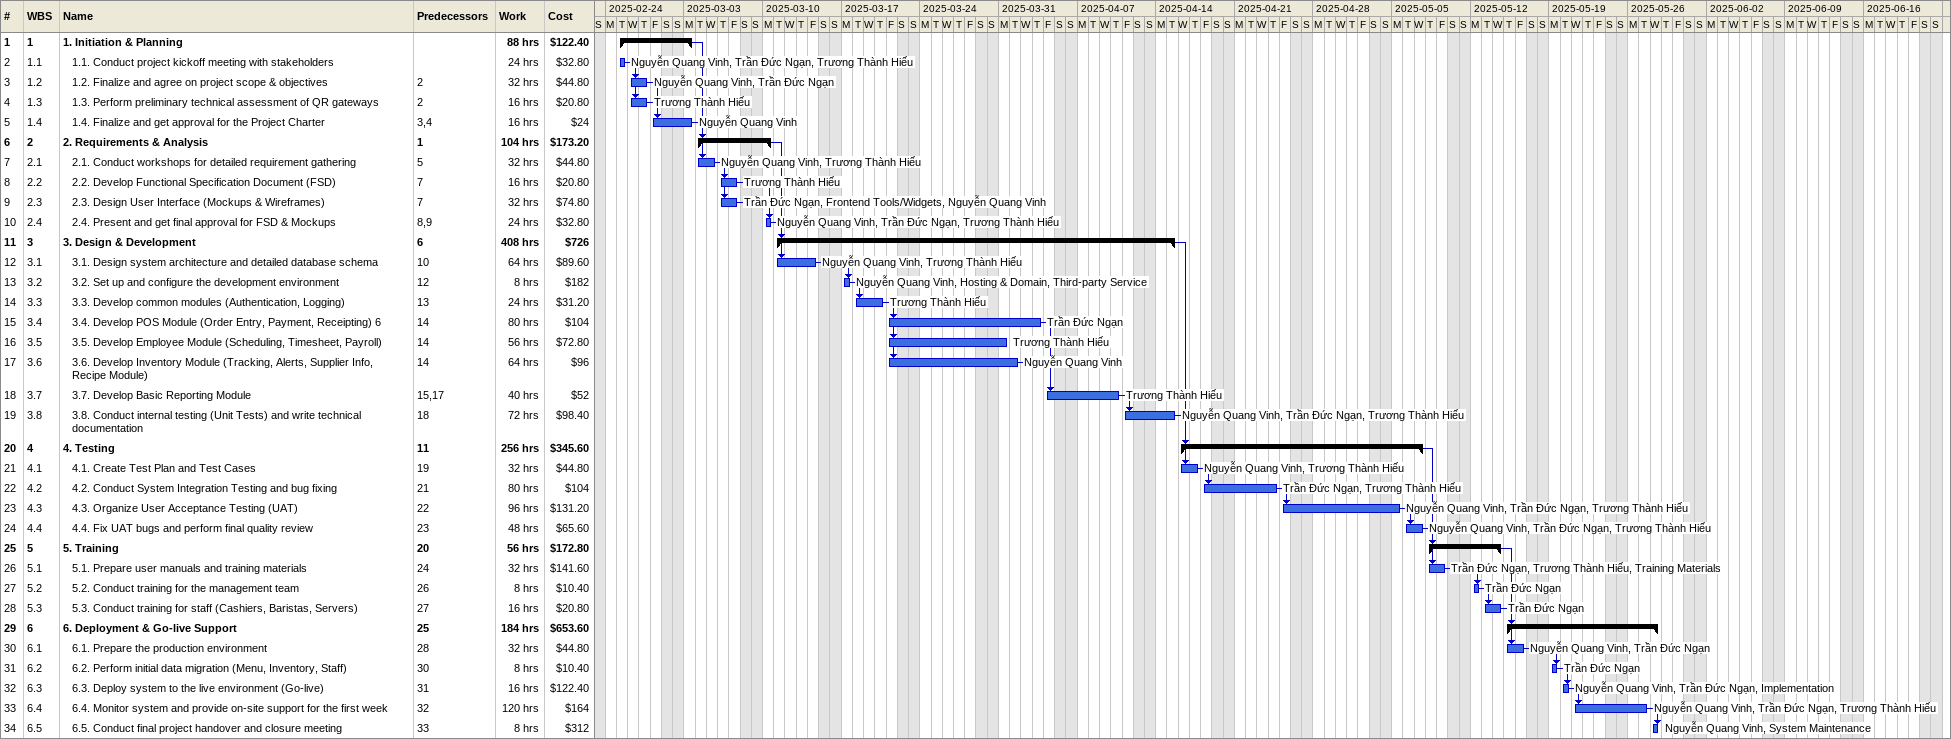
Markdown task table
| ID | WBS | Task | Start | Finish | Predecessors | Resources | Work (h) | Cost ($) |
|---|---|---|---|---|---|---|---|---|
| 1 | 1 | **1. Initiation & Planning** | 2025-02-25 | 2025-03-03 |  |  | 88 | 122.40 |
| 2 | 1.1 | 1.1. Conduct project kickoff meeting with stakeholders | 2025-02-25 | 2025-02-25 |  | Nguyễn Quang Vinh, Trần Đức Ngạn, Trương Thành Hiếu | 24 | 32.80 |
| 3 | 1.2 | 1.2. Finalize and agree on project scope & objectives | 2025-02-26 | 2025-02-27 | 2 | Nguyễn Quang Vinh, Trần Đức Ngạn | 32 | 44.80 |
| 4 | 1.3 | 1.3. Perform preliminary technical assessment of QR gateways | 2025-02-26 | 2025-02-27 | 2 | Trương Thành Hiếu | 16 | 20.80 |
| 5 | 1.4 | 1.4. Finalize and get approval for the Project Charter | 2025-02-28 | 2025-03-03 | 3, 4 | Nguyễn Quang Vinh | 16 | 24 |
| 6 | 2 | **2. Requirements & Analysis** | 2025-03-04 | 2025-03-10 | 1 |  | 104 | 173.20 |
| 7 | 2.1 | 2.1. Conduct workshops for detailed requirement gathering | 2025-03-04 | 2025-03-05 | 5 | Nguyễn Quang Vinh, Trương Thành Hiếu | 32 | 44.80 |
| 8 | 2.2 | 2.2. Develop Functional Specification Document (FSD) | 2025-03-06 | 2025-03-07 | 7 | Trương Thành Hiếu | 16 | 20.80 |
| 9 | 2.3 | 2.3. Design User Interface (Mockups & Wireframes) | 2025-03-06 | 2025-03-07 | 7 | Trần Đức Ngạn, Frontend Tools/Widgets, Nguyễn Quang Vinh | 32 | 74.80 |
| 10 | 2.4 | 2.4. Present and get final approval for FSD & Mockups | 2025-03-10 | 2025-03-10 | 8, 9 | Nguyễn Quang Vinh, Trần Đức Ngạn, Trương Thành Hiếu | 24 | 32.80 |
| 11 | 3 | **3. Design & Development** | 2025-03-11 | 2025-04-15 | 6 |  | 408 | 726 |
| 12 | 3.1 | 3.1. Design system architecture and detailed database schema | 2025-03-11 | 2025-03-14 | 10 | Nguyễn Quang Vinh, Trương Thành Hiếu | 64 | 89.60 |
| 13 | 3.2 | 3.2. Set up and configure the development environment | 2025-03-17 | 2025-03-17 | 12 | Nguyễn Quang Vinh, Hosting & Domain, Third-party Service | 8 | 182 |
| 14 | 3.3 | 3.3. Develop common modules (Authentication, Logging) | 2025-03-18 | 2025-03-20 | 13 | Trương Thành Hiếu | 24 | 31.20 |
| 15 | 3.4 | 3.4. Develop POS Module (Order Entry, Payment, Receipting) 6 | 2025-03-21 | 2025-04-03 | 14 | Trần Đức Ngạn | 80 | 104 |
| 16 | 3.5 | 3.5. Develop Employee Module (Scheduling, Timesheet, Payroll) | 2025-03-21 | 2025-03-31 | 14 | Trương Thành Hiếu | 56 | 72.80 |
| 17 | 3.6 | 3.6. Develop Inventory Module (Tracking, Alerts, Supplier Info, Recipe Module) | 2025-03-21 | 2025-04-01 | 14 | Nguyễn Quang Vinh | 64 | 96 |
| 18 | 3.7 | 3.7. Develop Basic Reporting Module | 2025-04-04 | 2025-04-10 | 15, 17 | Trương Thành Hiếu | 40 | 52 |
| 19 | 3.8 | 3.8. Conduct internal testing (Unit Tests) and write technical documentation | 2025-04-11 | 2025-04-15 | 18 | Nguyễn Quang Vinh, Trần Đức Ngạn, Trương Thành Hiếu | 72 | 98.40 |
| 20 | 4 | **4. Testing** | 2025-04-16 | 2025-05-07 | 11 |  | 256 | 345.60 |
| 21 | 4.1 | 4.1. Create Test Plan and Test Cases | 2025-04-16 | 2025-04-17 | 19 | Nguyễn Quang Vinh, Trương Thành Hiếu | 32 | 44.80 |
| 22 | 4.2 | 4.2. Conduct System Integration Testing and bug fixing | 2025-04-18 | 2025-04-24 | 21 | Trần Đức Ngạn, Trương Thành Hiếu | 80 | 104 |
| 23 | 4.3 | 4.3. Organize User Acceptance Testing (UAT) | 2025-04-25 | 2025-05-05 | 22 | Nguyễn Quang Vinh, Trần Đức Ngạn, Trương Thành Hiếu | 96 | 131.20 |
| 24 | 4.4 | 4.4. Fix UAT bugs and perform final quality review | 2025-05-06 | 2025-05-07 | 23 | Nguyễn Quang Vinh, Trần Đức Ngạn, Trương Thành Hiếu | 48 | 65.60 |
| 25 | 5 | **5. Training** | 2025-05-08 | 2025-05-14 | 20 |  | 56 | 172.80 |
| 26 | 5.1 | 5.1. Prepare user manuals and training materials | 2025-05-08 | 2025-05-09 | 24 | Trần Đức Ngạn, Trương Thành Hiếu, Training Materials | 32 | 141.60 |
| 27 | 5.2 | 5.2. Conduct training for the management team | 2025-05-12 | 2025-05-12 | 26 | Trần Đức Ngạn | 8 | 10.40 |
| 28 | 5.3 | 5.3. Conduct training for staff (Cashiers, Baristas, Servers) | 2025-05-13 | 2025-05-14 | 27 | Trần Đức Ngạn | 16 | 20.80 |
| 29 | 6 | **6. Deployment & Go-live Support** | 2025-05-15 | 2025-05-28 | 25 |  | 184 | 653.60 |
| 30 | 6.1 | 6.1. Prepare the production environment | 2025-05-15 | 2025-05-16 | 28 | Nguyễn Quang Vinh, Trần Đức Ngạn | 32 | 44.80 |
| 31 | 6.2 | 6.2. Perform initial data migration (Menu, Inventory, Staff) | 2025-05-19 | 2025-05-19 | 30 | Trần Đức Ngạn | 8 | 10.40 |
| 32 | 6.3 | 6.3. Deploy system to the live environment (Go-live) | 2025-05-20 | 2025-05-20 | 31 | Nguyễn Quang Vinh, Trần Đức Ngạn, Implementation | 16 | 122.40 |
| 33 | 6.4 | 6.4. Monitor system and provide on-site support for the first week | 2025-05-21 | 2025-05-27 | 32 | Nguyễn Quang Vinh, Trần Đức Ngạn, Trương Thành Hiếu | 120 | 164 |
| 34 | 6.5 | 6.5. Conduct final project handover and closure meeting | 2025-05-28 | 2025-05-28 | 33 | Nguyễn Quang Vinh, System Maintenance | 8 | 312 |
